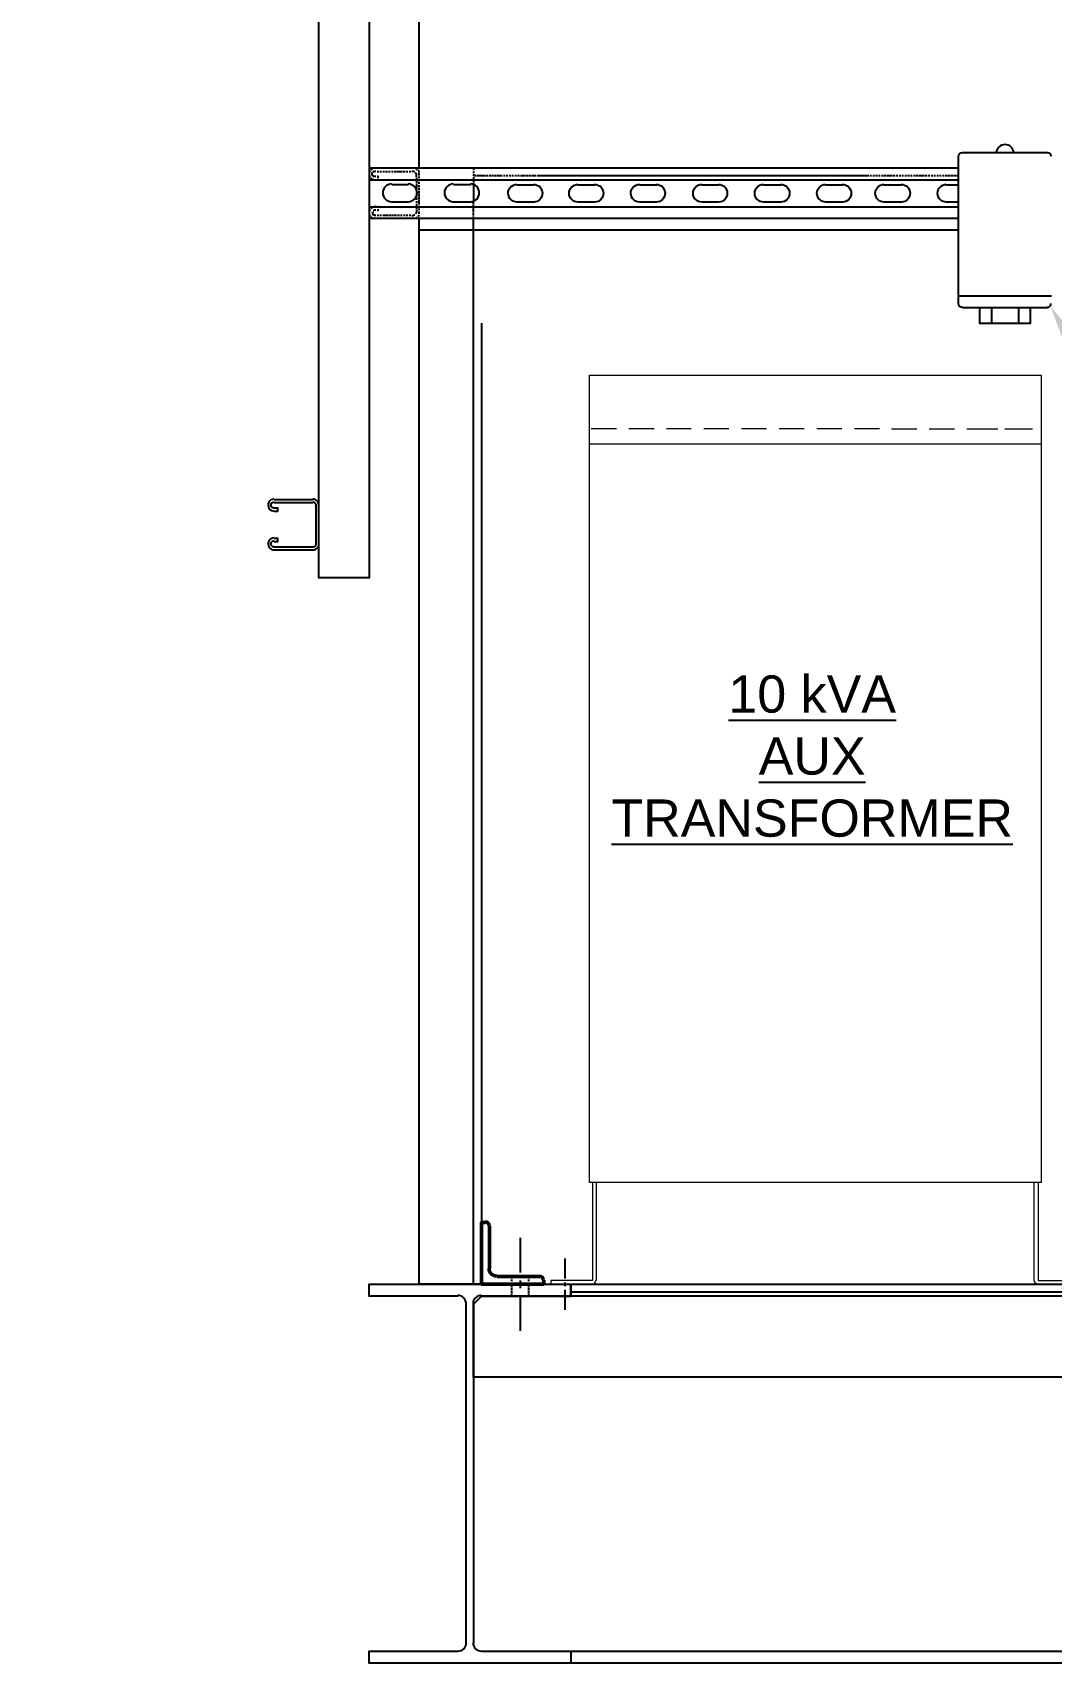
# Model space of a CAD drawing. Header units: feet. Extents: x -4 to 2246, y -9 to 1440.
# Drawn here: x 2061.76 to 2066.52, y 1375.94 to 1383.58 of the extents above; entities that cross this region are included whole.
import ezdxf
from ezdxf import colors
from ezdxf.entities.mleader import LeaderData, LeaderLine
from ezdxf.math import Vec2, Vec3

# ---------------------------------------------------------------- set-up
doc = ezdxf.new("R2010")
doc.units = ezdxf.units.FT
doc.header["$MEASUREMENT"] = 0
for name, color, linetype in [('G-ANNO-TEXT', 1, 'Continuous'), ('PDF8_0', 7, 'Continuous'), ('PDF8_AM_0N', 7, 'Continuous'), ('PDF8_LP_OBJ-Hidden', 7, 'Continuous'), ('PDF8_LP_OBJ-Misc', 7, 'Continuous'), ('PDF8_LP_OBJ-Text', 7, 'Continuous')]:
    doc.layers.add(name, color=color, linetype=linetype)
doc.styles.add('NEI-A', font='arial.ttf')

# ---------------------------------------------------------------- blocks, each defined once
blk = doc.blocks.new('Equipment Callout Arrowhead .75')
at = {"color": 0}
blk.add_ellipse((-0.248, 0), major_axis=(0.743, 0), ratio=0.350959, start_param=-0.80282, end_param=3.944413, dxfattribs=at)

msp = doc.modelspace()

# ---------------------------------------------------------------- linework, layer by layer
at = {"layer": 'PDF8_0', "lineweight": 25}
for points in [[(2064.246067, 1377.853621), (2064.246067, 1377.76027)], [(2064.246067, 1377.7416), (2064.246067, 1377.72293)], [(2064.246067, 1377.706927), (2064.246067, 1377.613576)], [(2069.633736, 1377.696258), (2064.272738, 1377.696258)]]:
    msp.add_lwpolyline(points, dxfattribs=at)
msp.add_lwpolyline([(2070.087154, 1377.298851), (2063.819321, 1377.298851), (2063.819321, 1377.640248), (2063.856661, 1377.677588), (2064.272738, 1377.677588), (2064.272738, 1377.733598), (2069.633736, 1377.733598), (2069.633736, 1377.677588), (2070.047146, 1377.677588), (2070.087154, 1377.640248)], close=True, dxfattribs=at)
at = {"layer": 'PDF8_AM_0N', "lineweight": 50}
for points in [[(2064.147382, 1377.752268), (2064.147382, 1377.733598), (2063.856661, 1377.733598), (2063.856661, 1378.021652), (2063.875331, 1378.021652)], [(2063.894001, 1378.005649), (2063.894001, 1377.805612)], [(2063.928674, 1377.768271), (2064.128712, 1377.768271)]]:
    msp.add_lwpolyline(points, dxfattribs=at)
for centre, radius, start, end in [((2063.873998, 1378.006983), 0.017337, 0.0000099, 89.9999901), ((2063.927341, 1377.806945), 0.036007, 180.0000224, 269.9999776), ((2064.127378, 1377.753602), 0.017337, 0.0000099, 89.9999901)]:
    msp.add_arc(centre, radius, start, end, dxfattribs=at)
at = {"layer": 'PDF8_LP_OBJ-Hidden', "lineweight": 25}
for points in [[(2063.33123, 1382.923898), (2063.33123, 1382.915896)], [(2063.336564, 1382.937233), (2063.333897, 1382.931899), (2063.333897, 1382.929232)], [(2063.333897, 1382.910562), (2063.333897, 1382.907895), (2063.336564, 1382.90256)], [(2063.347233, 1382.945235), (2063.344566, 1382.942568), (2063.339231, 1382.939901)], [(2063.347233, 1382.923898), (2063.344566, 1382.923898), (2063.344566, 1382.915896), (2063.347233, 1382.915896)], [(2063.363236, 1382.931899), (2063.352567, 1382.931899), (2063.3499, 1382.929232), (2063.347233, 1382.929232)], [(2063.363236, 1382.907895), (2063.352567, 1382.907895), (2063.3499, 1382.910562), (2063.347233, 1382.910562)], [(2063.365903, 1382.947902), (2063.352567, 1382.947902), (2063.352567, 1382.945235)], [(2063.36857, 1382.931899), (2063.376572, 1382.931899)], [(2063.373904, 1382.90256), (2063.373904, 1382.907895), (2063.36857, 1382.907895)], [(2063.379239, 1382.947902), (2063.371237, 1382.947902)], [(2063.381906, 1382.931899), (2063.389907, 1382.931899)], [(2063.392575, 1382.947902), (2063.384573, 1382.947902)], [(2063.395242, 1382.931899), (2063.403243, 1382.931899)], [(2063.40591, 1382.947902), (2063.397909, 1382.947902)], [(2063.408578, 1382.931899), (2063.416579, 1382.931899)], [(2063.419246, 1382.947902), (2063.411245, 1382.947902)], [(2063.421913, 1382.931899), (2063.429915, 1382.931899)], [(2063.432582, 1382.947902), (2063.424581, 1382.947902)], [(2063.435249, 1382.931899), (2063.443251, 1382.931899)], [(2063.445918, 1382.947902), (2063.437916, 1382.947902)], [(2063.448585, 1382.931899), (2063.459254, 1382.931899)], [(2063.459254, 1382.947902), (2063.451252, 1382.947902)], [(2063.461921, 1382.931899), (2063.47259, 1382.931899)], [(2063.475257, 1382.947902), (2063.464588, 1382.947902)], [(2063.475257, 1382.931899), (2063.485925, 1382.931899)], [(2063.488592, 1382.947902), (2063.477924, 1382.947902)], [(2063.488592, 1382.931899), (2063.499261, 1382.931899)], [(2063.501928, 1382.947902), (2063.49126, 1382.947902)], [(2063.515264, 1382.947902), (2063.504595, 1382.947902)], [(2063.504595, 1382.931899), (2063.512597, 1382.931899)], [(2063.517931, 1382.931899), (2063.525933, 1382.931899)], [(2063.5286, 1382.947902), (2063.520598, 1382.947902)], [(2063.544603, 1382.929232), (2063.541936, 1382.931899), (2063.531267, 1382.931899)], [(2063.544603, 1382.947902), (2063.533934, 1382.947902)], [(2063.557939, 1382.939901), (2063.552604, 1382.942568), (2063.549937, 1382.945235)], [(2063.552604, 1382.905228), (2063.552604, 1382.918563), (2063.549937, 1382.92123), (2063.549937, 1382.926565)], [(2063.56594, 1382.929232), (2063.563273, 1382.934566), (2063.560606, 1382.937233)], [(2063.56594, 1382.913229), (2063.56594, 1382.926565)], [(2063.56594, 1382.899893), (2063.56594, 1382.907895)], [(2063.819321, 1382.947902), (2063.819321, 1382.937233)], [(2063.819321, 1382.931899), (2063.819321, 1382.923898)], [(2063.819321, 1382.918563), (2063.819321, 1382.910562)], [(2063.831305, 1382.910562), (2063.820636, 1382.910562)], [(2063.887272, 1382.910562), (2063.876603, 1382.910562)], [(2063.900608, 1382.910562), (2063.892606, 1382.910562)], [(2063.91295, 1382.910562), (2063.902282, 1382.910562)], [(2063.926286, 1382.910562), (2063.915618, 1382.910562)], [(2063.939622, 1382.910562), (2063.928953, 1382.910562)], [(2063.952958, 1382.910562), (2063.942289, 1382.910562)], [(2063.966294, 1382.910562), (2063.958292, 1382.910562)], [(2063.97963, 1382.910562), (2063.971628, 1382.910562)], [(2063.992965, 1382.910562), (2063.984964, 1382.910562)], [(2064.006301, 1382.910562), (2063.9983, 1382.910562)], [(2064.019637, 1382.910562), (2064.011636, 1382.910562)], [(2064.032973, 1382.910562), (2064.024971, 1382.910562)], [(2064.048976, 1382.910562), (2064.038307, 1382.910562)], [(2064.062312, 1382.910562), (2064.051643, 1382.910562)], [(2064.075647, 1382.910562), (2064.064979, 1382.910562)], [(2064.088983, 1382.910562), (2064.078315, 1382.910562)], [(2065.664998, 1382.910562), (2064.114855, 1382.910562)], [(2065.678333, 1382.910562), (2065.670332, 1382.910562)], [(2065.691669, 1382.910562), (2065.683668, 1382.910562)], [(2065.705005, 1382.910562), (2065.697003, 1382.910562)], [(2065.718341, 1382.910562), (2065.710339, 1382.910562)], [(2065.734344, 1382.910562), (2065.723675, 1382.910562)], [(2065.74768, 1382.910562), (2065.737011, 1382.910562)], [(2065.761015, 1382.910562), (2065.750347, 1382.910562)], [(2065.774351, 1382.910562), (2065.763683, 1382.910562)], [(2065.787687, 1382.910562), (2065.777018, 1382.910562)], [(2065.801023, 1382.910562), (2065.793021, 1382.910562)], [(2065.814359, 1382.910562), (2065.806357, 1382.910562)], [(2065.827694, 1382.910562), (2065.819693, 1382.910562)], [(2065.84103, 1382.910562), (2065.833029, 1382.910562)], [(2065.854366, 1382.910562), (2065.846365, 1382.910562)], [(2065.867702, 1382.910562), (2065.8597, 1382.910562)], [(2065.883705, 1382.910562), (2065.873036, 1382.910562)], [(2065.897041, 1382.910562), (2065.886372, 1382.910562)], [(2065.910377, 1382.910562), (2065.899708, 1382.910562)], [(2065.923712, 1382.910562), (2065.913044, 1382.910562)], [(2065.937048, 1382.910562), (2065.92638, 1382.910562)], [(2065.950384, 1382.910562), (2065.942382, 1382.910562)], [(2065.96372, 1382.910562), (2065.955718, 1382.910562)], [(2065.977056, 1382.910562), (2065.969054, 1382.910562)], [(2065.990391, 1382.910562), (2065.98239, 1382.910562)], [(2066.003727, 1382.910562), (2065.995726, 1382.910562)], [(2066.017063, 1382.910562), (2066.009062, 1382.910562)], [(2066.033066, 1382.910562), (2066.022397, 1382.910562)], [(2066.046402, 1382.910562), (2066.035733, 1382.910562)], [(2066.059738, 1382.910562), (2066.049069, 1382.910562)], [(2066.073073, 1382.910562), (2066.062405, 1382.910562)], [(2066.083742, 1382.910562), (2066.075741, 1382.910562)], [(2063.339231, 1382.899893), (2063.344566, 1382.897226), (2063.347233, 1382.894559)], [(2063.352567, 1382.894559), (2063.357901, 1382.891892), (2063.363236, 1382.891892)], [(2063.36857, 1382.891892), (2063.373904, 1382.891892), (2063.373904, 1382.897226)], [(2063.552604, 1382.90256), (2063.552604, 1382.891892)], [(2063.552604, 1382.889225), (2063.552604, 1382.878556)], [(2063.552604, 1382.875889), (2063.552604, 1382.86522)], [(2063.552604, 1382.862553), (2063.552604, 1382.851884)], [(2063.552604, 1382.84655), (2063.552604, 1382.838548)], [(2063.552604, 1382.833214), (2063.552604, 1382.825213)], [(2063.56594, 1382.886557), (2063.56594, 1382.894559)], [(2063.56594, 1382.873222), (2063.56594, 1382.881223)], [(2063.56594, 1382.859886), (2063.56594, 1382.867887)], [(2063.56594, 1382.84655), (2063.56594, 1382.854551)], [(2063.56594, 1382.830547), (2063.56594, 1382.841216)], [(2063.819321, 1382.905228), (2063.819321, 1382.897226)], [(2063.819321, 1382.891892), (2063.819321, 1382.881223)], [(2063.819321, 1382.878556), (2063.819321, 1382.867887)], [(2063.336564, 1382.755866), (2063.333897, 1382.750532), (2063.333897, 1382.747865)], [(2063.347233, 1382.763868), (2063.344566, 1382.761201), (2063.339231, 1382.758534)], [(2063.363236, 1382.766535), (2063.352567, 1382.766535)], [(2063.373904, 1382.761201), (2063.373904, 1382.766535), (2063.36857, 1382.766535)], [(2063.36857, 1382.750532), (2063.373904, 1382.750532), (2063.373904, 1382.755866)], [(2063.552604, 1382.819878), (2063.552604, 1382.811877)], [(2063.552604, 1382.806542), (2063.552604, 1382.798541)], [(2063.552604, 1382.793207), (2063.552604, 1382.785205)], [(2063.552604, 1382.779871), (2063.552604, 1382.771869)], [(2063.552604, 1382.766535), (2063.552604, 1382.755866)], [(2063.56594, 1382.817211), (2063.56594, 1382.82788)], [(2063.56594, 1382.803875), (2063.56594, 1382.814544)], [(2063.56594, 1382.790539), (2063.56594, 1382.801208)], [(2063.56594, 1382.777204), (2063.56594, 1382.787872)], [(2063.56594, 1382.763868), (2063.56594, 1382.771869)], [(2063.56594, 1382.750532), (2063.56594, 1382.758534)], [(2063.819321, 1382.779871), (2063.819321, 1382.790539)], [(2063.819321, 1382.766535), (2063.819321, 1382.777204)], [(2063.819321, 1382.753199), (2063.819321, 1382.763868)], [(2063.33123, 1382.742531), (2063.33123, 1382.734529)], [(2063.333897, 1382.729195), (2063.333897, 1382.726528), (2063.336564, 1382.72386), (2063.336564, 1382.721193)], [(2063.339231, 1382.718526), (2063.344566, 1382.715859), (2063.347233, 1382.713192)], [(2063.347233, 1382.742531), (2063.347233, 1382.734529)], [(2063.363236, 1382.750532), (2063.355234, 1382.750532), (2063.352567, 1382.747865), (2063.3499, 1382.747865)], [(2063.363236, 1382.726528), (2063.355234, 1382.726528), (2063.355234, 1382.729195), (2063.3499, 1382.729195), (2063.3499, 1382.731862)], [(2063.352567, 1382.713192), (2063.365903, 1382.713192)], [(2063.376572, 1382.726528), (2063.36857, 1382.726528)], [(2063.371237, 1382.713192), (2063.379239, 1382.713192)], [(2063.389907, 1382.726528), (2063.381906, 1382.726528)], [(2063.384573, 1382.713192), (2063.392575, 1382.713192)], [(2063.40591, 1382.726528), (2063.395242, 1382.726528)], [(2063.397909, 1382.713192), (2063.40591, 1382.713192)], [(2063.419246, 1382.726528), (2063.408578, 1382.726528)], [(2063.411245, 1382.713192), (2063.419246, 1382.713192)], [(2063.432582, 1382.726528), (2063.421913, 1382.726528)], [(2063.424581, 1382.713192), (2063.432582, 1382.713192)], [(2063.445918, 1382.726528), (2063.435249, 1382.726528)], [(2063.437916, 1382.713192), (2063.445918, 1382.713192)], [(2063.459254, 1382.726528), (2063.448585, 1382.726528)], [(2063.451252, 1382.713192), (2063.459254, 1382.713192)], [(2063.47259, 1382.726528), (2063.464588, 1382.726528)], [(2063.464588, 1382.713192), (2063.475257, 1382.713192)], [(2063.485925, 1382.726528), (2063.477924, 1382.726528)], [(2063.477924, 1382.713192), (2063.488592, 1382.713192)], [(2063.499261, 1382.726528), (2063.49126, 1382.726528)], [(2063.49126, 1382.713192), (2063.501928, 1382.713192)], [(2063.512597, 1382.726528), (2063.504595, 1382.726528)], [(2063.504595, 1382.713192), (2063.515264, 1382.713192)], [(2063.525933, 1382.726528), (2063.517931, 1382.726528)], [(2063.520598, 1382.713192), (2063.5286, 1382.713192)], [(2063.531267, 1382.726528), (2063.539269, 1382.726528), (2063.541936, 1382.729195), (2063.544603, 1382.729195)], [(2063.533934, 1382.713192), (2063.544603, 1382.713192)], [(2063.552604, 1382.753199), (2063.552604, 1382.739863), (2063.549937, 1382.737196), (2063.549937, 1382.734529)], [(2063.549937, 1382.713192), (2063.552604, 1382.715859), (2063.557939, 1382.718526)], [(2063.560606, 1382.721193), (2063.563273, 1382.726528), (2063.56594, 1382.729195)], [(2063.56594, 1382.734529), (2063.56594, 1382.745198)], [(2063.819321, 1382.739863), (2063.819321, 1382.750532)], [(2063.819321, 1382.726528), (2063.819321, 1382.737196)], [(2063.819321, 1382.713192), (2063.819321, 1382.721193)], [(2063.998021, 1377.76027), (2063.998021, 1377.768271)], [(2063.998021, 1377.746934), (2063.998021, 1377.754936)], [(2063.998021, 1377.733598), (2063.998021, 1377.7416)], [(2063.998021, 1377.717595), (2063.998021, 1377.728264)], [(2063.998021, 1377.70426), (2063.998021, 1377.714928)], [(2064.078036, 1377.76027), (2064.078036, 1377.768271)], [(2064.078036, 1377.746934), (2064.078036, 1377.754936)], [(2064.078036, 1377.733598), (2064.078036, 1377.7416)], [(2064.078036, 1377.717595), (2064.078036, 1377.728264)], [(2064.078036, 1377.70426), (2064.078036, 1377.714928)], [(2063.998021, 1377.690924), (2063.998021, 1377.701592)], [(2063.998021, 1377.677588), (2063.998021, 1377.688257)], [(2064.078036, 1377.690924), (2064.078036, 1377.701592)], [(2064.078036, 1377.677588), (2064.078036, 1377.688257)]]:
    msp.add_lwpolyline(points, dxfattribs=at)
at = {"layer": 'PDF8_LP_OBJ-Misc', "lineweight": 25}
for points in [[(2063.33123, 1388.74098), (2063.33123, 1381.032879), (2063.09652, 1381.032879), (2063.09652, 1388.74098), (2070.807288, 1388.74098)], [(2063.56594, 1382.947902), (2063.56594, 1385.609731)], [(2063.33123, 1382.891892), (2066.077468, 1382.891892)], [(2063.437916, 1382.870554), (2063.515264, 1382.870554)], [(2063.72597, 1382.870554), (2063.805985, 1382.870554)], [(2063.819321, 1382.867887), (2063.819321, 1382.790539)], [(2064.022612, 1382.868561), (2064.09996, 1382.868561)], [(2064.307412, 1382.868561), (2064.384759, 1382.868561)], [(2064.595465, 1382.868561), (2064.672813, 1382.868561)], [(2064.886186, 1382.868561), (2064.963534, 1382.868561)], [(2065.17424, 1382.868561), (2065.254254, 1382.868561)], [(2065.46496, 1382.868561), (2065.542308, 1382.868561)], [(2065.73724, 1382.868561), (2065.817255, 1382.868561)], [(2066.027961, 1382.868561), (2066.083742, 1382.868561)], [(2063.33123, 1382.766535), (2066.077468, 1382.766535)], [(2063.515264, 1382.787872), (2063.437916, 1382.787872)], [(2063.805985, 1382.787872), (2063.72597, 1382.787872)], [(2063.33123, 1382.713192), (2066.083742, 1382.713192)], [(2063.856661, 1382.222434), (2063.856661, 1377.733598), (2063.56594, 1377.733598), (2063.56594, 1382.713192)], [(2063.819321, 1377.733598), (2063.819321, 1382.713192)], [(2066.083742, 1382.657181), (2063.56495, 1382.657181)], [(2066.083742, 1382.350458), (2066.51849, 1382.350458)], [(2066.49982, 1382.294447), (2066.102412, 1382.294447)], [(2066.182427, 1382.294447), (2066.182427, 1382.222434), (2066.419805, 1382.222434), (2066.419805, 1382.294447)], [(2066.238438, 1382.294447), (2066.238438, 1382.222434)], [(2066.363794, 1382.294447), (2066.363794, 1382.222434)], [(2063.069848, 1381.39828), (2062.888481, 1381.39828)], [(2062.888481, 1381.384945), (2063.069848, 1381.384945)], [(2062.888481, 1381.203577), (2062.904484, 1381.203577), (2062.904484, 1381.216913), (2062.888481, 1381.216913)], [(2064.038028, 1377.786942), (2064.038028, 1377.949639)], [(2064.038028, 1377.714928), (2064.038028, 1377.749601)], [(2064.038028, 1377.514891), (2064.038028, 1377.677588)]]:
    msp.add_lwpolyline(points, dxfattribs=at)
for points in [[(2066.101079, 1382.297114, -0.41421346), (2066.083742, 1382.313117), (2066.083742, 1383.001245, -0.41421346), (2066.102412, 1383.019916), (2066.49982, 1383.019916, -0.41421346), (2066.515823, 1383.002579)], [(2064.098777, 1382.871228, -0.99636306), (2064.09996, 1382.788546), (2064.022612, 1382.788546, -0.99636306), (2064.021128, 1382.871228)], [(2064.383576, 1382.871228, -0.99636306), (2064.384759, 1382.788546), (2064.307412, 1382.788546, -0.99636306), (2064.305927, 1382.871228)], [(2064.67163, 1382.871228, -0.99636306), (2064.672813, 1382.788546), (2064.595465, 1382.788546, -0.99636306), (2064.593981, 1382.871228)], [(2064.962351, 1382.871228, -0.99636306), (2064.963534, 1382.788546), (2064.886186, 1382.788546, -0.99636306), (2064.884702, 1382.871228)], [(2065.253071, 1382.871228, -0.99636306), (2065.254254, 1382.788546), (2065.17424, 1382.788546, -0.99636306), (2065.172755, 1382.871228)], [(2065.541125, 1382.871228, -0.99636306), (2065.542308, 1382.788546), (2065.46496, 1382.788546, -0.99636306), (2065.463476, 1382.871228)], [(2065.816072, 1382.871228, -0.99636306), (2065.817255, 1382.788546), (2065.73724, 1382.788546, -0.99636306), (2065.735756, 1382.871228)], [(2066.083742, 1382.788546), (2066.027961, 1382.788546, -0.99636306), (2066.026477, 1382.871228)], [(2062.887147, 1381.400948, 1.00000002), (2062.888481, 1381.344937), (2062.904484, 1381.344937), (2062.904484, 1381.358273), (2062.888481, 1381.358273, -1.0000009), (2062.887147, 1381.387612)], [(2063.068514, 1381.387612, -0.41421409), (2063.083184, 1381.371609), (2063.083184, 1381.190242, -0.41421409), (2063.069848, 1381.176906), (2062.888481, 1381.176906, -1.0000009), (2062.887147, 1381.206245)], [(2063.09652, 1381.371609, 0.41421357), (2063.068514, 1381.400948)]]:
    msp.add_lwpolyline(points, format="xyb", dxfattribs=at)
at = {"layer": 'PDF8_LP_OBJ-Misc', "lineweight": 20}
msp.add_lwpolyline([(2066.469828, 1378.208353), (2064.360755, 1378.208353), (2064.360755, 1381.979722), (2066.469828, 1381.979722)], close=True, dxfattribs=at)
for points in [[(2064.486111, 1381.729009), (2064.368756, 1381.729009)], [(2064.662144, 1381.729009), (2064.544789, 1381.729009)], [(2064.83551, 1381.729009), (2064.720822, 1381.729009)], [(2065.011543, 1381.729009), (2064.894187, 1381.729009)], [(2065.187575, 1381.729009), (2065.07022, 1381.729009)], [(2065.363608, 1381.729009), (2065.246253, 1381.729009)], [(2065.539641, 1381.729009), (2065.422286, 1381.729009)], [(2065.715674, 1381.729009), (2065.598318, 1381.729009)], [(2065.771031, 1381.729009), (2065.889039, 1381.729009)], [(2065.947064, 1381.729009), (2066.065072, 1381.729009)], [(2066.123097, 1381.729009), (2066.267124, 1381.729009)], [(2066.299782, 1381.729009), (2066.429821, 1381.729009)], [(2066.469828, 1381.656995), (2064.360755, 1381.656995)]]:
    msp.add_lwpolyline(points, dxfattribs=at)
for points in [[(2064.374091, 1378.208353), (2064.374091, 1377.749601), (2064.179388, 1377.749601), (2064.179388, 1377.733598), (2064.374091, 1377.733598, 0.41421346), (2064.390094, 1377.750935)], [(2066.456492, 1378.208353), (2066.456492, 1377.749601), (2066.648528, 1377.749601), (2066.648528, 1377.733598), (2066.456492, 1377.733598, -0.41421346), (2066.437822, 1377.749601), (2066.437822, 1378.208353)]]:
    msp.add_lwpolyline(points, format="xyb", dxfattribs=at)
at = {"layer": 'PDF8_LP_OBJ-Misc', "lineweight": 25}
for centre, radius, start, end in [((2066.301116, 1383.015915), 0.041341, 5.6250058, 174.3749942), ((2063.436583, 1382.831881), 0.041341, 90.2087607, 269.7912393), ((2063.513931, 1382.831881), 0.041341, 270.2087607, 89.7912393), ((2063.724636, 1382.831881), 0.041341, 90.2087607, 269.7912393), ((2063.804651, 1382.831881), 0.041341, 270.2087607, 89.7912393), ((2066.498486, 1382.314451), 0.017337, 270.0000099, 359.9999901)]:
    msp.add_arc(centre, radius, start, end, dxfattribs=at)
at = {"layer": 'PDF8_LP_OBJ-Text', "lineweight": 25}
for points in [[(2064.272738, 1377.733598), (2064.272738, 1377.677588)], [(2063.819321, 1377.640248), (2063.819321, 1376.055953)]]:
    msp.add_lwpolyline(points, dxfattribs=at)
msp.add_lwpolyline([(2070.572578, 1375.962602), (2063.33123, 1375.962602), (2063.33123, 1376.018613), (2063.747307, 1376.018613, 0.41421362), (2063.784648, 1376.055953), (2063.784648, 1377.640248, 0.41421362), (2063.745974, 1377.680255)], format="xyb", dxfattribs=at)
msp.add_arc((2063.855327, 1377.641581), 0.038674, 89.9999943, 180.0000057, dxfattribs=at)

# ---------------------------------------------------------------- next in the draw order: texts
at = {"layer": 'G-ANNO-TEXT', "linetype": 'Continuous', "insert": (2065.400678, 1380.199266), "char_height": 0.17385636, "attachment_point": 5, "style": 'NEI-A', "bg_fill": 3, "box_fill_scale": 1.5, "bg_fill_color": 256, "bg_fill_transparency": 0}
msp.add_mtext_dynamic_manual_height_columns('{\\L10 kVA AUX TRANSFORMER}', width=1.06741437, gutter_width=0.014865, heights=[0], dxfattribs=at)

# ---------------------------------------------------------------- next in the draw order: leaders
at = {"layer": 'G-ANNO-TEXT'}
ml = msp.add_multileader_mtext('Standard', dxfattribs=at)
ml.set_content('\\A1;6 MOTOR CONTROL CABLE CONDUITS (TYP.)', color=256, style='NEI-A')
ml.set_leader_properties()
ml.set_arrow_properties(name='Equipment Callout Arrowhead .75')
ml.build(insert=Vec2(0, 0))
ml.multileader.update_dxf_attribs({"dogleg_length": 0.0625, "arrow_head_size": 0.125})
ctx = ml.context
ctx.base_point, ctx.char_height, ctx.arrow_head_size, ctx.landing_gap_size, ctx.plane_origin = Vec3(2133.680839, 1383.790863), 0.1, 0.125, 0.09, Vec3(2077.345805, 1319.927864)
notes = []
notes.append((ctx, [(0, (0, 0, 0), (0, 0), (1, 0), 1, [])]))
ctx.mtext.insert, ctx.mtext.width, ctx.mtext.flow_direction = Vec3(2133.770839, 1383.855563), 2.21448175, 5
ctx.mtext.has_bg_fill, ctx.mtext.bg_color, ctx.mtext.bg_scale_factor, ctx.mtext.bg_transparency, ctx.mtext.use_window_bg_color = 1, -1027028792, 1.5, 0, 1
for ctx, leaders in notes:
    for number, flags, end, landing, length, lines in leaders:
        leader = LeaderData()
        leader.index, (leader.has_last_leader_line, leader.has_dogleg_vector, leader.attachment_direction) = number, flags
        leader.last_leader_point, leader.dogleg_vector, leader.dogleg_length = Vec3(end), Vec3(landing), length
        for number, points, colour, breaks in lines:
            line = LeaderLine()
            line.index, line.vertices, line.color, line.breaks = number, Vec3.list(points), colors.encode_raw_color(colour), breaks
            leader.lines.append(line)
        ctx.leaders.append(leader)

# ---------------------------------------------------------------- next in the draw order: linework, layer by layer
at = {"layer": 'PDF8_LP_OBJ-Hidden', "lineweight": 25}
for p, q in [((2063.847265, 1382.910562), (2063.833972, 1382.910562)), ((2063.8606, 1382.910562), (2063.847308, 1382.910562)), ((2063.873936, 1382.910562), (2063.860644, 1382.910562)), ((2064.109521, 1382.910562), (2064.09165, 1382.910562))]:
    msp.add_line(p, q, dxfattribs=at)
at = {"layer": 'PDF8_LP_OBJ-Misc', "lineweight": 25}
msp.add_line((2066.083742, 1382.947902), (2063.33123, 1382.947902), dxfattribs=at)
msp.add_lwpolyline([(2062.887147, 1381.21958, 1.00000002), (2062.888481, 1381.16357), (2063.069848, 1381.16357, 0.41421357), (2063.09652, 1381.190242)], format="xyb", dxfattribs=at)
at = {"layer": 'PDF8_LP_OBJ-Misc', "lineweight": 20}
msp.add_lwpolyline([(2064.392761, 1377.749601), (2064.392761, 1378.208353)], dxfattribs=at)
at = {"layer": 'PDF8_LP_OBJ-Text', "lineweight": 25}
msp.add_line((2070.047146, 1377.677588), (2063.856661, 1377.677588), dxfattribs=at)
for points in [[(2063.747307, 1377.677588), (2063.33123, 1377.677588), (2063.33123, 1377.733598), (2070.572578, 1377.733598)], [(2064.272738, 1376.018613), (2064.272738, 1375.962602)]]:
    msp.add_lwpolyline(points, dxfattribs=at)
msp.add_lwpolyline([(2063.816654, 1376.057286, 0.41421362), (2063.856661, 1376.018613), (2070.047146, 1376.018613)], format="xyb", dxfattribs=at)

# ---------------------------------------------------------------- next in the draw order: leaders
at = {"layer": 'G-ANNO-TEXT'}
ml = msp.add_multileader_mtext('Standard', dxfattribs=at)
ml.set_content('RECEPTACLE', color=256, style='NEI-A')
ml.set_leader_properties()
ml.build(insert=Vec2(0, 0))
ml.multileader.update_dxf_attribs({"dogleg_length": 0.0625, "arrow_head_size": 0.21732})
ctx = ml.context
ctx.base_point, ctx.char_height, ctx.arrow_head_size, ctx.landing_gap_size, ctx.plane_origin = Vec3(2067.244332, 1381.21729), 0.1738564, 0.21732, 0.156471, Vec3(2059.818358, 1380.141123)
notes = []
notes.append((ctx, [(0, (1, 1, 0), (2067.135672, 1381.21729), (1, 0), 0.10866, [(0, [(2066.511621, 1382.306097)], 0, [])])]))
ctx.mtext.insert, ctx.mtext.width, ctx.mtext.flow_direction = Vec3(2067.400803, 1381.305701), 1.73856361, 5
ctx.mtext.has_bg_fill, ctx.mtext.bg_color, ctx.mtext.bg_scale_factor, ctx.mtext.bg_transparency, ctx.mtext.use_window_bg_color = 1, -1027028792, 1.5, 0, 1
for ctx, leaders in notes:
    for number, flags, end, landing, length, lines in leaders:
        leader = LeaderData()
        leader.index, (leader.has_last_leader_line, leader.has_dogleg_vector, leader.attachment_direction) = number, flags
        leader.last_leader_point, leader.dogleg_vector, leader.dogleg_length = Vec3(end), Vec3(landing), length
        for number, points, colour, breaks in lines:
            line = LeaderLine()
            line.index, line.vertices, line.color, line.breaks = number, Vec3.list(points), colors.encode_raw_color(colour), breaks
            leader.lines.append(line)
        ctx.leaders.append(leader)

doc.saveas('drawing.dxf')
